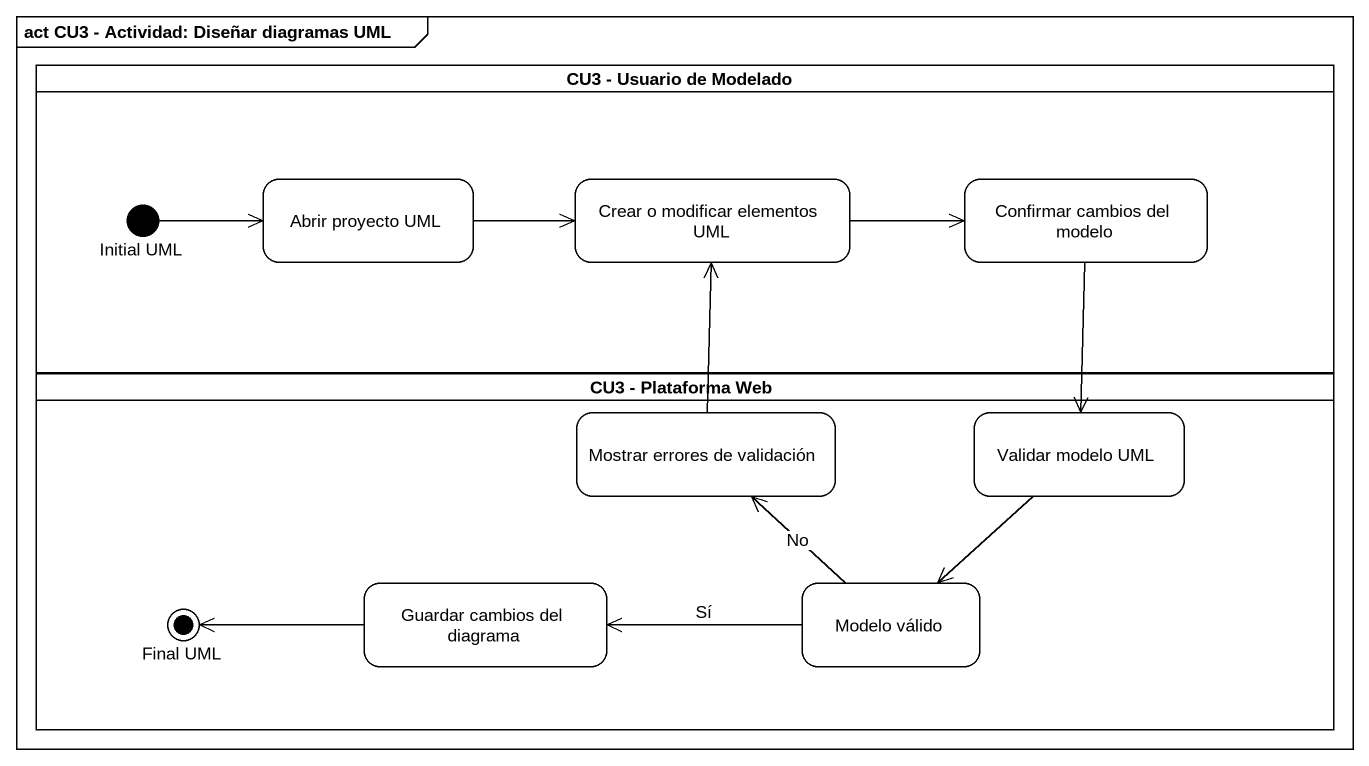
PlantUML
@startuml
mainframe act CU3 - Actividad: Diseñar diagramas UML
hide empty description
state "CU3 - Usuario de Modelado" as CU3_Usuario_de_Modelado <<partition>> {
  state "Initial UML" as Initial_UML <<start>>
  state "Abrir proyecto UML" as Abrir_proyecto_UML
  state "Crear o modificar elementos UML" as Crear_o_modificar_elementos
  state "Confirmar cambios del modelo" as Confirmar_cambios_del_modelo
}
state "CU3 - Plataforma Web" as CU3_Plataforma_Web <<partition>> {
  state "Mostrar errores de validación" as Mostrar_errores_de
  state "Validar modelo UML" as Validar_modelo_UML
  state "Guardar cambios del diagrama" as Guardar_cambios_del_diagrama
  state "Modelo válido" as Modelo_válido
  state "Final UML" as Final_UML <<end>>
}
Initial_UML -right-> Abrir_proyecto_UML
Abrir_proyecto_UML -right-> Crear_o_modificar_elementos
Crear_o_modificar_elementos -right-> Confirmar_cambios_del_modelo
Confirmar_cambios_del_modelo --> Validar_modelo_UML
Mostrar_errores_de -up-> Crear_o_modificar_elementos
Validar_modelo_UML --> Modelo_válido
Guardar_cambios_del_diagrama -left-> Final_UML
Modelo_válido -up-> Mostrar_errores_de : No
Modelo_válido -left-> Guardar_cambios_del_diagrama : Sí
@enduml
